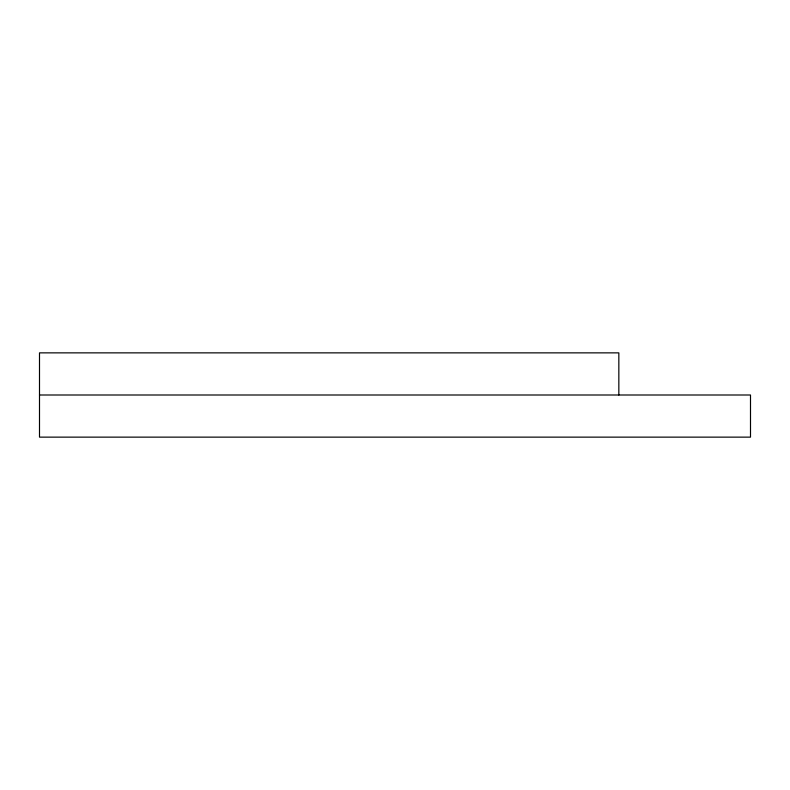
<?xml version="1.0" encoding="UTF-8"?>
<svg xmlns="http://www.w3.org/2000/svg" width="790" height="790" viewBox="0 0 790 790"><rect width="100%" height="100%" fill="white"/><g stroke="black" fill="none" stroke-linecap="round" stroke-linejoin="round"><path stroke-width="1.19" d="M39.5 395L750.5 395L750.5 437.137L39.5 437.137L39.5 352.863L618.837 352.863L618.837 395"/></g></svg>
